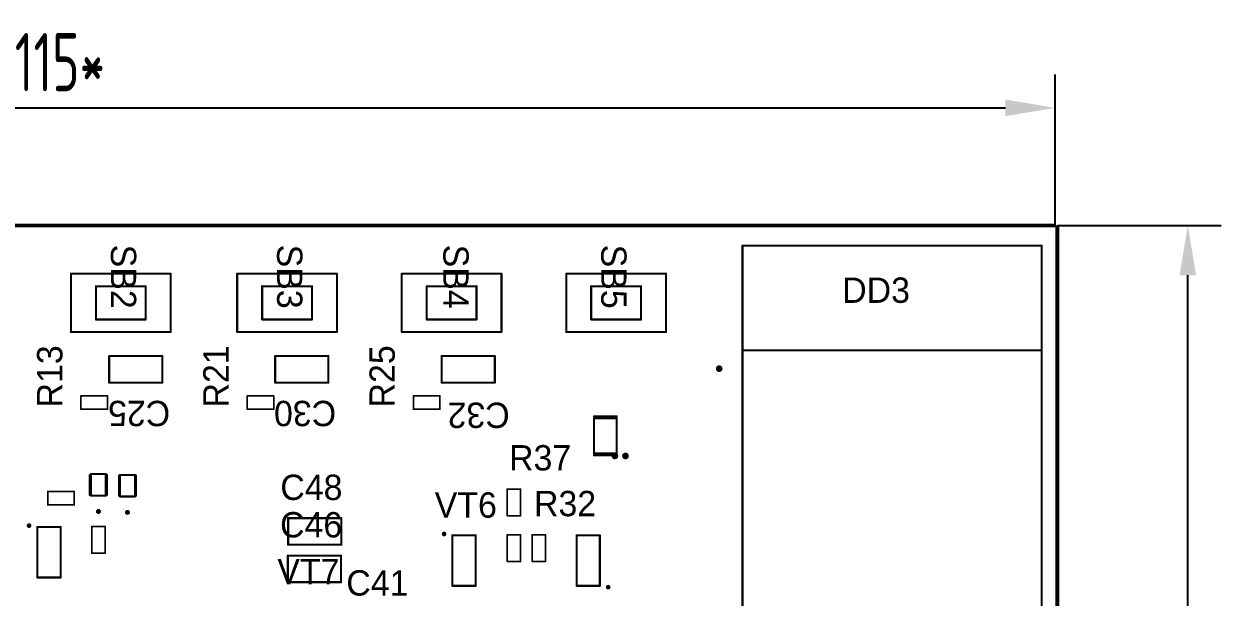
# Model space of a CAD drawing. Extents: x 3177 to 3597, y 105 to 402.
# Drawn here: x 3285 to 3357.1, y 323.9 to 358.3 of the extents above; entities that cross this region are included whole.
import ezdxf

# ---------------------------------------------------------------- set-up
doc = ezdxf.new("R2010")
doc.units = 0
doc.header["$MEASUREMENT"] = 0
doc.layers.get('0').update_dxf_attribs({"linetype": 'CONTINUOUS'})
for name, color, linetype in [('KeepOutLayer', 6, 'CONTINUOUS'), ('Mechanical13', 56, 'CONTINUOUS'), ('TopOverlay', 2, 'CONTINUOUS')]:
    doc.layers.add(name, color=color, linetype=linetype)
doc.layers.add('тонкая', color=7, linetype='CONTINUOUS', lineweight=20)
doc.styles.add('ЕСКД', font='eskd15.shx', dxfattribs={"width": 0.8})
doc.dimstyles.new('ЕСКД', dxfattribs={"dimtxt": 3.5, "dimasz": 3, "dimexe": 2, "dimexo": 0, "dimgap": 1, "dimtad": 1, "dimtoh": 1, "dimtxsty": 'ЕСКД', "dimcen": 0, "dimazin": 2, "dimtfac": 1, "dimtmove": 1, "dimatfit": 3, "dimfxl": 1, "dimarcsym": 0})

# ---------------------------------------------------------------- blocks, each defined once
blk = doc.blocks.new('CAP3216X125N_25')
at = {"layer": 'Mechanical13', "const_width": 0.127}
for points in [[(-1.6, 0.8), (-1.6, -0.8)], [(1.6, 0.8), (-1.6, 0.8)], [(1.6, 0.8), (1.6, -0.8)], [(1.6, -0.8), (-1.6, -0.8)]]:
    blk.add_lwpolyline(points, dxfattribs=at)
at = {"layer": 'Mechanical13', "const_width": 0.0635}
for points in [[(-1.632, 0.8, 1), (-1.568, 0.8, 1)], [(-1.632, 0.8, 1), (-1.568, 0.8, 1)], [(1.568, 0.8, 1), (1.632, 0.8, 1)], [(1.568, 0.8, 1), (1.632, 0.8, 1)], [(-1.632, -0.8, 1), (-1.568, -0.8, 1)], [(-1.632, -0.8, 1), (-1.568, -0.8, 1)], [(1.568, -0.8, 1), (1.632, -0.8, 1)], [(1.568, -0.8, 1), (1.632, -0.8, 1)]]:
    blk.add_lwpolyline(points, format="xyb", close=True, dxfattribs=at)
blk = doc.blocks.new('CAP3216X125N_30')
at = {"layer": 'Mechanical13', "const_width": 0.127}
for points in [[(-1.6, 0.8), (-1.6, -0.8)], [(1.6, 0.8), (-1.6, 0.8)], [(1.6, 0.8), (1.6, -0.8)], [(1.6, -0.8), (-1.6, -0.8)]]:
    blk.add_lwpolyline(points, dxfattribs=at)
at = {"layer": 'Mechanical13', "const_width": 0.0635}
for points in [[(-1.632, 0.8, 1), (-1.568, 0.8, 1)], [(-1.632, 0.8, 1), (-1.568, 0.8, 1)], [(1.568, 0.8, 1), (1.632, 0.8, 1)], [(1.568, 0.8, 1), (1.632, 0.8, 1)], [(-1.632, -0.8, 1), (-1.568, -0.8, 1)], [(-1.632, -0.8, 1), (-1.568, -0.8, 1)], [(1.568, -0.8, 1), (1.632, -0.8, 1)], [(1.568, -0.8, 1), (1.632, -0.8, 1)]]:
    blk.add_lwpolyline(points, format="xyb", close=True, dxfattribs=at)
blk = doc.blocks.new('CAP3216X125N_32')
at = {"layer": 'Mechanical13', "const_width": 0.127}
for points in [[(-1.6, 0.8), (-1.6, -0.8)], [(1.6, 0.8), (-1.6, 0.8)], [(1.6, 0.8), (1.6, -0.8)], [(1.6, -0.8), (-1.6, -0.8)]]:
    blk.add_lwpolyline(points, dxfattribs=at)
at = {"layer": 'Mechanical13', "const_width": 0.0635}
for points in [[(-1.632, 0.8, 1), (-1.568, 0.8, 1)], [(-1.632, 0.8, 1), (-1.568, 0.8, 1)], [(1.568, 0.8, 1), (1.632, 0.8, 1)], [(1.568, 0.8, 1), (1.632, 0.8, 1)], [(-1.632, -0.8, 1), (-1.568, -0.8, 1)], [(-1.632, -0.8, 1), (-1.568, -0.8, 1)], [(1.568, -0.8, 1), (1.632, -0.8, 1)], [(1.568, -0.8, 1), (1.632, -0.8, 1)]]:
    blk.add_lwpolyline(points, format="xyb", close=True, dxfattribs=at)
blk = doc.blocks.new('CAP3216X125N_46')
at = {"layer": 'Mechanical13', "const_width": 0.127}
for points in [[(-1.6, -0.8), (-1.6, 0.8)], [(-1.6, 0.8), (1.6, 0.8)], [(1.6, -0.8), (1.6, 0.8)], [(-1.6, -0.8), (1.6, -0.8)]]:
    blk.add_lwpolyline(points, dxfattribs=at)
at = {"layer": 'Mechanical13', "const_width": 0.0635}
for points in [[(-1.632, 0.8, 1), (-1.568, 0.8, 1)], [(-1.632, 0.8, 1), (-1.568, 0.8, 1)], [(1.568, 0.8, 1), (1.632, 0.8, 1)], [(1.568, 0.8, 1), (1.632, 0.8, 1)], [(-1.632, -0.8, 1), (-1.568, -0.8, 1)], [(-1.632, -0.8, 1), (-1.568, -0.8, 1)], [(1.568, -0.8, 1), (1.632, -0.8, 1)], [(1.568, -0.8, 1), (1.632, -0.8, 1)]]:
    blk.add_lwpolyline(points, format="xyb", close=True, dxfattribs=at)
blk = doc.blocks.new('CAP3216X125N_48')
at = {"layer": 'Mechanical13', "const_width": 0.127}
for points in [[(-1.6, -0.8), (-1.6, 0.8)], [(-1.6, 0.8), (1.6, 0.8)], [(1.6, -0.8), (1.6, 0.8)], [(-1.6, -0.8), (1.6, -0.8)]]:
    blk.add_lwpolyline(points, dxfattribs=at)
at = {"layer": 'Mechanical13', "const_width": 0.0635}
for points in [[(-1.632, 0.8, 1), (-1.568, 0.8, 1)], [(-1.632, 0.8, 1), (-1.568, 0.8, 1)], [(1.568, 0.8, 1), (1.632, 0.8, 1)], [(1.568, 0.8, 1), (1.632, 0.8, 1)], [(-1.632, -0.8, 1), (-1.568, -0.8, 1)], [(-1.632, -0.8, 1), (-1.568, -0.8, 1)], [(1.568, -0.8, 1), (1.632, -0.8, 1)], [(1.568, -0.8, 1), (1.632, -0.8, 1)]]:
    blk.add_lwpolyline(points, format="xyb", close=True, dxfattribs=at)
blk = doc.blocks.new('XCVR_ESP32_WROVER_53')
at = {"layer": 'Mechanical13', "const_width": 0.127}
for points in [[(-9, 9.4), (-9, 15.7)], [(-9, 15.7), (9, 15.7)], [(9, 9.4), (9, 15.7)], [(-9, -15.7), (-9, 9.4)], [(-9, 9.4), (9, 9.4)], [(9, -15.7), (9, 9.4)], [(-9, -15.7), (9, -15.7)]]:
    blk.add_lwpolyline(points, dxfattribs=at)
at = {"layer": 'Mechanical13'}
for points, const_width in [([(-9.032, 15.7, 1), (-8.968, 15.7, 1)], 0.0635), ([(-9.032, 15.7, 1), (-8.968, 15.7, 1)], 0.0635), ([(8.968, 15.7, 1), (9.032, 15.7, 1)], 0.0635), ([(8.968, 15.7, 1), (9.032, 15.7, 1)], 0.0635), ([(-9.032, 9.4, 1), (-8.968, 9.4, 1)], 0.0635), ([(-9.032, 9.4, 1), (-8.968, 9.4, 1)], 0.0635), ([(-9.032, 9.4, 1), (-8.968, 9.4, 1)], 0.0635), ([(8.968, 9.4, 1), (9.032, 9.4, 1)], 0.0635), ([(8.968, 9.4, 1), (9.032, 9.4, 1)], 0.0635), ([(8.968, 9.4, 1), (9.032, 9.4, 1)], 0.0635), ([(-10.3, 8.3, 1), (-10.5, 8.3, 1)], 0.2), ([(-10.55, 8.3, 1), (-10.45, 8.3, 1)], 0.1), ([(-10.35, 8.3, 1), (-10.25, 8.3, 1)], 0.1), ([(-9.032, -15.7, 1), (-8.968, -15.7, 1)], 0.0635), ([(-9.032, -15.7, 1), (-8.968, -15.7, 1)], 0.0635), ([(8.968, -15.7, 1), (9.032, -15.7, 1)], 0.0635), ([(8.968, -15.7, 1), (9.032, -15.7, 1)], 0.0635)]:
    blk.add_lwpolyline(points, format="xyb", close=True, dxfattribs=dict(at, const_width=const_width))
at = {"layer": 'TopOverlay', "const_width": 0.127}
for points in [[(-9, 9.13), (-9, 15.7)], [(-9, 15.7), (9, 15.7)], [(9, 9.13), (9, 15.7)], [(-9, -15.7), (-9, -15.5)], [(-9, -15.7), (9, -15.7)], [(9, -15.7), (9, -15.5)]]:
    blk.add_lwpolyline(points, dxfattribs=at)
at = {"layer": 'TopOverlay'}
for points, const_width in [([(-9.032, 15.7, 1), (-8.968, 15.7, 1)], 0.0635), ([(-9.032, 15.7, 1), (-8.968, 15.7, 1)], 0.0635), ([(8.968, 15.7, 1), (9.032, 15.7, 1)], 0.0635), ([(8.968, 15.7, 1), (9.032, 15.7, 1)], 0.0635), ([(-9.032, 9.13, 1), (-8.968, 9.13, 1)], 0.0635), ([(8.968, 9.13, 1), (9.032, 9.13, 1)], 0.0635), ([(-10.3, 8.3, 1), (-10.5, 8.3, 1)], 0.2), ([(-10.55, 8.3, 1), (-10.45, 8.3, 1)], 0.1), ([(-10.35, 8.3, 1), (-10.25, 8.3, 1)], 0.1), ([(-9.032, -15.5, 1), (-8.968, -15.5, 1)], 0.0635), ([(-9.032, -15.7, 1), (-8.968, -15.7, 1)], 0.0635), ([(-9.032, -15.7, 1), (-8.968, -15.7, 1)], 0.0635), ([(8.968, -15.5, 1), (9.032, -15.5, 1)], 0.0635), ([(8.968, -15.7, 1), (9.032, -15.7, 1)], 0.0635), ([(8.968, -15.7, 1), (9.032, -15.7, 1)], 0.0635)]:
    blk.add_lwpolyline(points, format="xyb", close=True, dxfattribs=dict(at, const_width=const_width))
blk = doc.blocks.new('SOP65P210X100_6N_60')
at = {"layer": 'Mechanical13'}
for points, const_width in [([(-1.111, 1.208, 1), (-1.311, 1.208, 1)], 0.2), ([(-1.361, 1.208, 1), (-1.261, 1.208, 1)], 0.1), ([(-1.161, 1.208, 1), (-1.061, 1.208, 1)], 0.1), ([(-0.712, 1.05, 1), (-0.648, 1.05, 1)], 0.0635), ([(-0.712, 1.05, 1), (-0.648, 1.05, 1)], 0.0635), ([(0.648, 1.05, 1), (0.712, 1.05, 1)], 0.0635), ([(0.648, 1.05, 1), (0.712, 1.05, 1)], 0.0635), ([(-0.712, -1.05, 1), (-0.648, -1.05, 1)], 0.0635), ([(-0.712, -1.05, 1), (-0.648, -1.05, 1)], 0.0635), ([(0.648, -1.05, 1), (0.712, -1.05, 1)], 0.0635), ([(0.648, -1.05, 1), (0.712, -1.05, 1)], 0.0635)]:
    blk.add_lwpolyline(points, format="xyb", close=True, dxfattribs=dict(at, const_width=const_width))
at = {"layer": 'Mechanical13', "const_width": 0.127}
for points in [[(0.68, 1.05), (-0.68, 1.05)], [(-0.68, 1.05), (-0.68, -1.05)], [(0.68, 1.05), (0.68, -1.05)], [(0.68, -1.05), (-0.68, -1.05)]]:
    blk.add_lwpolyline(points, dxfattribs=at)
at = {"layer": 'TopOverlay'}
for points, const_width in [([(-0.476, 1.208, 1), (-0.676, 1.208, 1)], 0.2), ([(-0.726, 1.208, 1), (-0.626, 1.208, 1)], 0.1), ([(-0.712, 1.17, 1), (-0.648, 1.17, 1)], 0.0635), ([(-0.526, 1.208, 1), (-0.426, 1.208, 1)], 0.1), ([(0.648, 1.17, 1), (0.712, 1.17, 1)], 0.0635), ([(-0.712, -1.17, 1), (-0.648, -1.17, 1)], 0.0635), ([(0.648, -1.17, 1), (0.712, -1.17, 1)], 0.0635)]:
    blk.add_lwpolyline(points, format="xyb", close=True, dxfattribs=dict(at, const_width=const_width))
at = {"layer": 'TopOverlay', "const_width": 0.127}
for points in [[(0.68, 1.17), (-0.68, 1.17)], [(0.68, -1.17), (-0.68, -1.17)]]:
    blk.add_lwpolyline(points, dxfattribs=at)
blk = doc.blocks.new('___0603_73')
at = {"layer": 'KeepOutLayer', "const_width": 0.1}
for points in [[(-0.8, 0.4), (-0.8, -0.4)], [(0.8, 0.4), (-0.8, 0.4)], [(0.8, 0.4), (0.8, -0.4)], [(0.8, -0.4), (-0.8, -0.4)]]:
    blk.add_lwpolyline(points, dxfattribs=at)
at = {"layer": 'KeepOutLayer', "const_width": 0.05}
for points in [[(-0.825, 0.4, 1), (-0.775, 0.4, 1)], [(-0.825, 0.4, 1), (-0.775, 0.4, 1)], [(0.775, 0.4, 1), (0.825, 0.4, 1)], [(0.775, 0.4, 1), (0.825, 0.4, 1)], [(-0.825, -0.4, 1), (-0.775, -0.4, 1)], [(-0.825, -0.4, 1), (-0.775, -0.4, 1)], [(0.775, -0.4, 1), (0.825, -0.4, 1)], [(0.775, -0.4, 1), (0.825, -0.4, 1)]]:
    blk.add_lwpolyline(points, format="xyb", close=True, dxfattribs=at)
at = {"layer": 'TopOverlay', "const_width": 0.1}
for points in [[(0.25, 0.4), (-0.25, 0.4)], [(0.25, -0.4), (-0.25, -0.4)]]:
    blk.add_lwpolyline(points, dxfattribs=at)
at = {"layer": 'TopOverlay', "const_width": 0.05}
for points in [[(-0.275, 0.4, 1), (-0.225, 0.4, 1)], [(0.225, 0.4, 1), (0.275, 0.4, 1)], [(-0.275, -0.4, 1), (-0.225, -0.4, 1)], [(0.225, -0.4, 1), (0.275, -0.4, 1)]]:
    blk.add_lwpolyline(points, format="xyb", close=True, dxfattribs=at)
blk = doc.blocks.new('___0603_81')
at = {"layer": 'KeepOutLayer', "const_width": 0.1}
for points in [[(-0.8, 0.4), (-0.8, -0.4)], [(0.8, 0.4), (-0.8, 0.4)], [(0.8, 0.4), (0.8, -0.4)], [(0.8, -0.4), (-0.8, -0.4)]]:
    blk.add_lwpolyline(points, dxfattribs=at)
at = {"layer": 'KeepOutLayer', "const_width": 0.05}
for points in [[(-0.825, 0.4, 1), (-0.775, 0.4, 1)], [(-0.825, 0.4, 1), (-0.775, 0.4, 1)], [(0.775, 0.4, 1), (0.825, 0.4, 1)], [(0.775, 0.4, 1), (0.825, 0.4, 1)], [(-0.825, -0.4, 1), (-0.775, -0.4, 1)], [(-0.825, -0.4, 1), (-0.775, -0.4, 1)], [(0.775, -0.4, 1), (0.825, -0.4, 1)], [(0.775, -0.4, 1), (0.825, -0.4, 1)]]:
    blk.add_lwpolyline(points, format="xyb", close=True, dxfattribs=at)
at = {"layer": 'TopOverlay', "const_width": 0.1}
for points in [[(0.25, 0.4), (-0.25, 0.4)], [(0.25, -0.4), (-0.25, -0.4)]]:
    blk.add_lwpolyline(points, dxfattribs=at)
at = {"layer": 'TopOverlay', "const_width": 0.05}
for points in [[(-0.275, 0.4, 1), (-0.225, 0.4, 1)], [(0.225, 0.4, 1), (0.275, 0.4, 1)], [(-0.275, -0.4, 1), (-0.225, -0.4, 1)], [(0.225, -0.4, 1), (0.275, -0.4, 1)]]:
    blk.add_lwpolyline(points, format="xyb", close=True, dxfattribs=at)
blk = doc.blocks.new('___0603_82')
at = {"layer": 'KeepOutLayer', "const_width": 0.1}
for points in [[(-0.8, 0.4), (-0.8, -0.4)], [(-0.8, 0.4), (0.8, 0.4)], [(0.8, 0.4), (0.8, -0.4)], [(-0.8, -0.4), (0.8, -0.4)]]:
    blk.add_lwpolyline(points, dxfattribs=at)
at = {"layer": 'KeepOutLayer', "const_width": 0.05}
for points in [[(-0.825, 0.4, 1), (-0.775, 0.4, 1)], [(-0.825, 0.4, 1), (-0.775, 0.4, 1)], [(0.775, 0.4, 1), (0.825, 0.4, 1)], [(0.775, 0.4, 1), (0.825, 0.4, 1)], [(-0.825, -0.4, 1), (-0.775, -0.4, 1)], [(-0.825, -0.4, 1), (-0.775, -0.4, 1)], [(0.775, -0.4, 1), (0.825, -0.4, 1)], [(0.775, -0.4, 1), (0.825, -0.4, 1)]]:
    blk.add_lwpolyline(points, format="xyb", close=True, dxfattribs=at)
at = {"layer": 'TopOverlay', "const_width": 0.1}
for points in [[(-0.25, 0.4), (0.25, 0.4)], [(-0.25, -0.4), (0.25, -0.4)]]:
    blk.add_lwpolyline(points, dxfattribs=at)
at = {"layer": 'TopOverlay', "const_width": 0.05}
for points in [[(-0.275, 0.4, 1), (-0.225, 0.4, 1)], [(0.225, 0.4, 1), (0.275, 0.4, 1)], [(-0.275, -0.4, 1), (-0.225, -0.4, 1)], [(0.225, -0.4, 1), (0.275, -0.4, 1)]]:
    blk.add_lwpolyline(points, format="xyb", close=True, dxfattribs=at)
blk = doc.blocks.new('___0603_84')
at = {"layer": 'KeepOutLayer', "const_width": 0.1}
for points in [[(-0.8, -0.4), (-0.8, 0.4)], [(-0.8, 0.4), (0.8, 0.4)], [(0.8, -0.4), (0.8, 0.4)], [(-0.8, -0.4), (0.8, -0.4)]]:
    blk.add_lwpolyline(points, dxfattribs=at)
at = {"layer": 'KeepOutLayer', "const_width": 0.05}
for points in [[(-0.825, 0.4, 1), (-0.775, 0.4, 1)], [(-0.825, 0.4, 1), (-0.775, 0.4, 1)], [(0.775, 0.4, 1), (0.825, 0.4, 1)], [(0.775, 0.4, 1), (0.825, 0.4, 1)], [(-0.825, -0.4, 1), (-0.775, -0.4, 1)], [(-0.825, -0.4, 1), (-0.775, -0.4, 1)], [(0.775, -0.4, 1), (0.825, -0.4, 1)], [(0.775, -0.4, 1), (0.825, -0.4, 1)]]:
    blk.add_lwpolyline(points, format="xyb", close=True, dxfattribs=at)
at = {"layer": 'TopOverlay', "const_width": 0.1}
for points in [[(-0.25, 0.4), (0.25, 0.4)], [(-0.25, -0.4), (0.25, -0.4)]]:
    blk.add_lwpolyline(points, dxfattribs=at)
at = {"layer": 'TopOverlay', "const_width": 0.05}
for points in [[(-0.275, 0.4, 1), (-0.225, 0.4, 1)], [(0.225, 0.4, 1), (0.275, 0.4, 1)], [(-0.275, -0.4, 1), (-0.225, -0.4, 1)], [(0.225, -0.4, 1), (0.275, -0.4, 1)]]:
    blk.add_lwpolyline(points, format="xyb", close=True, dxfattribs=at)
blk = doc.blocks.new('___0603_85')
at = {"layer": 'KeepOutLayer', "const_width": 0.1}
for points in [[(-0.8, 0.4), (-0.8, -0.4)], [(0.8, 0.4), (-0.8, 0.4)], [(0.8, 0.4), (0.8, -0.4)], [(0.8, -0.4), (-0.8, -0.4)]]:
    blk.add_lwpolyline(points, dxfattribs=at)
at = {"layer": 'KeepOutLayer', "const_width": 0.05}
for points in [[(-0.825, 0.4, 1), (-0.775, 0.4, 1)], [(-0.825, 0.4, 1), (-0.775, 0.4, 1)], [(0.775, 0.4, 1), (0.825, 0.4, 1)], [(0.775, 0.4, 1), (0.825, 0.4, 1)], [(-0.825, -0.4, 1), (-0.775, -0.4, 1)], [(-0.825, -0.4, 1), (-0.775, -0.4, 1)], [(0.775, -0.4, 1), (0.825, -0.4, 1)], [(0.775, -0.4, 1), (0.825, -0.4, 1)]]:
    blk.add_lwpolyline(points, format="xyb", close=True, dxfattribs=at)
at = {"layer": 'TopOverlay', "const_width": 0.1}
for points in [[(0.25, 0.4), (-0.25, 0.4)], [(0.25, -0.4), (-0.25, -0.4)]]:
    blk.add_lwpolyline(points, dxfattribs=at)
at = {"layer": 'TopOverlay', "const_width": 0.05}
for points in [[(-0.275, 0.4, 1), (-0.225, 0.4, 1)], [(0.225, 0.4, 1), (0.275, 0.4, 1)], [(-0.275, -0.4, 1), (-0.225, -0.4, 1)], [(0.225, -0.4, 1), (0.275, -0.4, 1)]]:
    blk.add_lwpolyline(points, format="xyb", close=True, dxfattribs=at)
blk = doc.blocks.new('___0603_92')
at = {"layer": 'KeepOutLayer', "const_width": 0.1}
for points in [[(-0.8, 0.4), (-0.8, -0.4)], [(-0.8, 0.4), (0.8, 0.4)], [(0.8, 0.4), (0.8, -0.4)], [(-0.8, -0.4), (0.8, -0.4)]]:
    blk.add_lwpolyline(points, dxfattribs=at)
at = {"layer": 'KeepOutLayer', "const_width": 0.05}
for points in [[(-0.825, 0.4, 1), (-0.775, 0.4, 1)], [(-0.825, 0.4, 1), (-0.775, 0.4, 1)], [(0.775, 0.4, 1), (0.825, 0.4, 1)], [(0.775, 0.4, 1), (0.825, 0.4, 1)], [(-0.825, -0.4, 1), (-0.775, -0.4, 1)], [(-0.825, -0.4, 1), (-0.775, -0.4, 1)], [(0.775, -0.4, 1), (0.825, -0.4, 1)], [(0.775, -0.4, 1), (0.825, -0.4, 1)]]:
    blk.add_lwpolyline(points, format="xyb", close=True, dxfattribs=at)
at = {"layer": 'TopOverlay', "const_width": 0.1}
for points in [[(-0.25, 0.4), (0.25, 0.4)], [(-0.25, -0.4), (0.25, -0.4)]]:
    blk.add_lwpolyline(points, dxfattribs=at)
at = {"layer": 'TopOverlay', "const_width": 0.05}
for points in [[(-0.275, 0.4, 1), (-0.225, 0.4, 1)], [(0.225, 0.4, 1), (0.275, 0.4, 1)], [(-0.275, -0.4, 1), (-0.225, -0.4, 1)], [(0.225, -0.4, 1), (0.275, -0.4, 1)]]:
    blk.add_lwpolyline(points, format="xyb", close=True, dxfattribs=at)
blk = doc.blocks.new('___0603_93')
at = {"layer": 'KeepOutLayer', "const_width": 0.1}
for points in [[(-0.8, 0.4), (-0.8, -0.4)], [(-0.8, 0.4), (0.8, 0.4)], [(0.8, 0.4), (0.8, -0.4)], [(-0.8, -0.4), (0.8, -0.4)]]:
    blk.add_lwpolyline(points, dxfattribs=at)
at = {"layer": 'KeepOutLayer', "const_width": 0.05}
for points in [[(-0.825, 0.4, 1), (-0.775, 0.4, 1)], [(-0.825, 0.4, 1), (-0.775, 0.4, 1)], [(0.775, 0.4, 1), (0.825, 0.4, 1)], [(0.775, 0.4, 1), (0.825, 0.4, 1)], [(-0.825, -0.4, 1), (-0.775, -0.4, 1)], [(-0.825, -0.4, 1), (-0.775, -0.4, 1)], [(0.775, -0.4, 1), (0.825, -0.4, 1)], [(0.775, -0.4, 1), (0.825, -0.4, 1)]]:
    blk.add_lwpolyline(points, format="xyb", close=True, dxfattribs=at)
at = {"layer": 'TopOverlay', "const_width": 0.1}
for points in [[(-0.25, 0.4), (0.25, 0.4)], [(-0.25, -0.4), (0.25, -0.4)]]:
    blk.add_lwpolyline(points, dxfattribs=at)
at = {"layer": 'TopOverlay', "const_width": 0.05}
for points in [[(-0.275, 0.4, 1), (-0.225, 0.4, 1)], [(0.225, 0.4, 1), (0.275, 0.4, 1)], [(-0.275, -0.4, 1), (-0.225, -0.4, 1)], [(0.225, -0.4, 1), (0.275, -0.4, 1)]]:
    blk.add_lwpolyline(points, format="xyb", close=True, dxfattribs=at)
blk = doc.blocks.new('___0603_97')
at = {"layer": 'KeepOutLayer', "const_width": 0.1}
for points in [[(-0.8, 0.4), (-0.8, -0.4)], [(-0.8, 0.4), (0.8, 0.4)], [(0.8, 0.4), (0.8, -0.4)], [(-0.8, -0.4), (0.8, -0.4)]]:
    blk.add_lwpolyline(points, dxfattribs=at)
at = {"layer": 'KeepOutLayer', "const_width": 0.05}
for points in [[(-0.825, 0.4, 1), (-0.775, 0.4, 1)], [(-0.825, 0.4, 1), (-0.775, 0.4, 1)], [(0.775, 0.4, 1), (0.825, 0.4, 1)], [(0.775, 0.4, 1), (0.825, 0.4, 1)], [(-0.825, -0.4, 1), (-0.775, -0.4, 1)], [(-0.825, -0.4, 1), (-0.775, -0.4, 1)], [(0.775, -0.4, 1), (0.825, -0.4, 1)], [(0.775, -0.4, 1), (0.825, -0.4, 1)]]:
    blk.add_lwpolyline(points, format="xyb", close=True, dxfattribs=at)
at = {"layer": 'TopOverlay', "const_width": 0.1}
for points in [[(-0.25, 0.4), (0.25, 0.4)], [(-0.25, -0.4), (0.25, -0.4)]]:
    blk.add_lwpolyline(points, dxfattribs=at)
at = {"layer": 'TopOverlay', "const_width": 0.05}
for points in [[(-0.275, 0.4, 1), (-0.225, 0.4, 1)], [(0.225, 0.4, 1), (0.275, 0.4, 1)], [(-0.275, -0.4, 1), (-0.225, -0.4, 1)], [(0.225, -0.4, 1), (0.275, -0.4, 1)]]:
    blk.add_lwpolyline(points, format="xyb", close=True, dxfattribs=at)
blk = doc.blocks.new('SW_147873_1_104')
at = {"layer": 'Mechanical13', "const_width": 0.127}
for points in [[(-3, 1.75), (3, 1.75)], [(-3, -1.75), (-3, 1.75)], [(3, -1.75), (3, 1.75)], [(-1.5, 1), (1.5, 1)], [(-1.5, -1), (-1.5, 1)], [(1.5, -1), (1.5, 1)], [(-1.5, -1), (1.5, -1)], [(-3, -1.75), (3, -1.75)]]:
    blk.add_lwpolyline(points, dxfattribs=at)
at = {"layer": 'Mechanical13', "const_width": 0.0635}
for points in [[(-3.032, 1.75, 1), (-2.968, 1.75, 1)], [(-3.032, 1.75, 1), (-2.968, 1.75, 1)], [(2.968, 1.75, 1), (3.032, 1.75, 1)], [(2.968, 1.75, 1), (3.032, 1.75, 1)], [(-1.532, 1, 1), (-1.468, 1, 1)], [(-1.532, 1, 1), (-1.468, 1, 1)], [(1.468, 1, 1), (1.532, 1, 1)], [(1.468, 1, 1), (1.532, 1, 1)], [(-1.532, -1, 1), (-1.468, -1, 1)], [(-1.532, -1, 1), (-1.468, -1, 1)], [(1.468, -1, 1), (1.532, -1, 1)], [(1.468, -1, 1), (1.532, -1, 1)], [(-3.032, -1.75, 1), (-2.968, -1.75, 1)], [(-3.032, -1.75, 1), (-2.968, -1.75, 1)], [(2.968, -1.75, 1), (3.032, -1.75, 1)], [(2.968, -1.75, 1), (3.032, -1.75, 1)]]:
    blk.add_lwpolyline(points, format="xyb", close=True, dxfattribs=at)
at = {"layer": 'TopOverlay', "const_width": 0.127}
for points in [[(-3, 1.75), (3, 1.75)], [(-3, -1.75), (3, -1.75)]]:
    blk.add_lwpolyline(points, dxfattribs=at)
at = {"layer": 'TopOverlay', "const_width": 0.0635}
for points in [[(-3.032, 1.75, 1), (-2.968, 1.75, 1)], [(2.968, 1.75, 1), (3.032, 1.75, 1)], [(-3.032, -1.75, 1), (-2.968, -1.75, 1)], [(2.968, -1.75, 1), (3.032, -1.75, 1)]]:
    blk.add_lwpolyline(points, format="xyb", close=True, dxfattribs=at)
blk = doc.blocks.new('SW_147873_1_105')
at = {"layer": 'Mechanical13', "const_width": 0.127}
for points in [[(-3, 1.75), (3, 1.75)], [(-3, -1.75), (-3, 1.75)], [(3, -1.75), (3, 1.75)], [(-1.5, 1), (1.5, 1)], [(-1.5, -1), (-1.5, 1)], [(1.5, -1), (1.5, 1)], [(-1.5, -1), (1.5, -1)], [(-3, -1.75), (3, -1.75)]]:
    blk.add_lwpolyline(points, dxfattribs=at)
at = {"layer": 'Mechanical13', "const_width": 0.0635}
for points in [[(-3.032, 1.75, 1), (-2.968, 1.75, 1)], [(-3.032, 1.75, 1), (-2.968, 1.75, 1)], [(2.968, 1.75, 1), (3.032, 1.75, 1)], [(2.968, 1.75, 1), (3.032, 1.75, 1)], [(-1.532, 1, 1), (-1.468, 1, 1)], [(-1.532, 1, 1), (-1.468, 1, 1)], [(1.468, 1, 1), (1.532, 1, 1)], [(1.468, 1, 1), (1.532, 1, 1)], [(-1.532, -1, 1), (-1.468, -1, 1)], [(-1.532, -1, 1), (-1.468, -1, 1)], [(1.468, -1, 1), (1.532, -1, 1)], [(1.468, -1, 1), (1.532, -1, 1)], [(-3.032, -1.75, 1), (-2.968, -1.75, 1)], [(-3.032, -1.75, 1), (-2.968, -1.75, 1)], [(2.968, -1.75, 1), (3.032, -1.75, 1)], [(2.968, -1.75, 1), (3.032, -1.75, 1)]]:
    blk.add_lwpolyline(points, format="xyb", close=True, dxfattribs=at)
at = {"layer": 'TopOverlay', "const_width": 0.127}
for points in [[(-3, 1.75), (3, 1.75)], [(-3, -1.75), (3, -1.75)]]:
    blk.add_lwpolyline(points, dxfattribs=at)
at = {"layer": 'TopOverlay', "const_width": 0.0635}
for points in [[(-3.032, 1.75, 1), (-2.968, 1.75, 1)], [(2.968, 1.75, 1), (3.032, 1.75, 1)], [(-3.032, -1.75, 1), (-2.968, -1.75, 1)], [(2.968, -1.75, 1), (3.032, -1.75, 1)]]:
    blk.add_lwpolyline(points, format="xyb", close=True, dxfattribs=at)
blk = doc.blocks.new('SW_147873_1_106')
at = {"layer": 'Mechanical13', "const_width": 0.127}
for points in [[(-3, 1.75), (3, 1.75)], [(-3, -1.75), (-3, 1.75)], [(3, -1.75), (3, 1.75)], [(-1.5, 1), (1.5, 1)], [(-1.5, -1), (-1.5, 1)], [(1.5, -1), (1.5, 1)], [(-1.5, -1), (1.5, -1)], [(-3, -1.75), (3, -1.75)]]:
    blk.add_lwpolyline(points, dxfattribs=at)
at = {"layer": 'Mechanical13', "const_width": 0.0635}
for points in [[(-3.032, 1.75, 1), (-2.968, 1.75, 1)], [(-3.032, 1.75, 1), (-2.968, 1.75, 1)], [(2.968, 1.75, 1), (3.032, 1.75, 1)], [(2.968, 1.75, 1), (3.032, 1.75, 1)], [(-1.532, 1, 1), (-1.468, 1, 1)], [(-1.532, 1, 1), (-1.468, 1, 1)], [(1.468, 1, 1), (1.532, 1, 1)], [(1.468, 1, 1), (1.532, 1, 1)], [(-1.532, -1, 1), (-1.468, -1, 1)], [(-1.532, -1, 1), (-1.468, -1, 1)], [(1.468, -1, 1), (1.532, -1, 1)], [(1.468, -1, 1), (1.532, -1, 1)], [(-3.032, -1.75, 1), (-2.968, -1.75, 1)], [(-3.032, -1.75, 1), (-2.968, -1.75, 1)], [(2.968, -1.75, 1), (3.032, -1.75, 1)], [(2.968, -1.75, 1), (3.032, -1.75, 1)]]:
    blk.add_lwpolyline(points, format="xyb", close=True, dxfattribs=at)
at = {"layer": 'TopOverlay', "const_width": 0.127}
for points in [[(-3, 1.75), (3, 1.75)], [(-3, -1.75), (3, -1.75)]]:
    blk.add_lwpolyline(points, dxfattribs=at)
at = {"layer": 'TopOverlay', "const_width": 0.0635}
for points in [[(-3.032, 1.75, 1), (-2.968, 1.75, 1)], [(2.968, 1.75, 1), (3.032, 1.75, 1)], [(-3.032, -1.75, 1), (-2.968, -1.75, 1)], [(2.968, -1.75, 1), (3.032, -1.75, 1)]]:
    blk.add_lwpolyline(points, format="xyb", close=True, dxfattribs=at)
blk = doc.blocks.new('SW_147873_1_107')
at = {"layer": 'Mechanical13', "const_width": 0.127}
for points in [[(-3, 1.75), (3, 1.75)], [(-3, -1.75), (-3, 1.75)], [(3, -1.75), (3, 1.75)], [(-1.5, 1), (1.5, 1)], [(-1.5, -1), (-1.5, 1)], [(1.5, -1), (1.5, 1)], [(-1.5, -1), (1.5, -1)], [(-3, -1.75), (3, -1.75)]]:
    blk.add_lwpolyline(points, dxfattribs=at)
at = {"layer": 'Mechanical13', "const_width": 0.0635}
for points in [[(-3.032, 1.75, 1), (-2.968, 1.75, 1)], [(-3.032, 1.75, 1), (-2.968, 1.75, 1)], [(2.968, 1.75, 1), (3.032, 1.75, 1)], [(2.968, 1.75, 1), (3.032, 1.75, 1)], [(-1.532, 1, 1), (-1.468, 1, 1)], [(-1.532, 1, 1), (-1.468, 1, 1)], [(1.468, 1, 1), (1.532, 1, 1)], [(1.468, 1, 1), (1.532, 1, 1)], [(-1.532, -1, 1), (-1.468, -1, 1)], [(-1.532, -1, 1), (-1.468, -1, 1)], [(1.468, -1, 1), (1.532, -1, 1)], [(1.468, -1, 1), (1.532, -1, 1)], [(-3.032, -1.75, 1), (-2.968, -1.75, 1)], [(-3.032, -1.75, 1), (-2.968, -1.75, 1)], [(2.968, -1.75, 1), (3.032, -1.75, 1)], [(2.968, -1.75, 1), (3.032, -1.75, 1)]]:
    blk.add_lwpolyline(points, format="xyb", close=True, dxfattribs=at)
at = {"layer": 'TopOverlay', "const_width": 0.127}
for points in [[(-3, 1.75), (3, 1.75)], [(-3, -1.75), (3, -1.75)]]:
    blk.add_lwpolyline(points, dxfattribs=at)
at = {"layer": 'TopOverlay', "const_width": 0.0635}
for points in [[(-3.032, 1.75, 1), (-2.968, 1.75, 1)], [(2.968, 1.75, 1), (3.032, 1.75, 1)], [(-3.032, -1.75, 1), (-2.968, -1.75, 1)], [(2.968, -1.75, 1), (3.032, -1.75, 1)]]:
    blk.add_lwpolyline(points, format="xyb", close=True, dxfattribs=at)
blk = doc.blocks.new('SODFL1608X70N_113')
at = {"layer": 'Mechanical13'}
for points, const_width in [([(-1.55, 0, 1), (-1.65, 0, 1)], 0.2), ([(-1.7, 0, 1), (-1.6, 0, 1)], 0.1), ([(-1.6, 0, 1), (-1.5, 0, 1)], 0.1), ([(-0.682, 0.45, 1), (-0.618, 0.45, 1)], 0.0635), ([(-0.682, 0.45, 1), (-0.618, 0.45, 1)], 0.0635), ([(0.618, 0.45, 1), (0.682, 0.45, 1)], 0.0635), ([(0.618, 0.45, 1), (0.682, 0.45, 1)], 0.0635), ([(-0.682, -0.45, 1), (-0.618, -0.45, 1)], 0.0635), ([(-0.682, -0.45, 1), (-0.618, -0.45, 1)], 0.0635), ([(0.618, -0.45, 1), (0.682, -0.45, 1)], 0.0635), ([(0.618, -0.45, 1), (0.682, -0.45, 1)], 0.0635)]:
    blk.add_lwpolyline(points, format="xyb", close=True, dxfattribs=dict(at, const_width=const_width))
at = {"layer": 'Mechanical13', "const_width": 0.127}
for points in [[(-0.65, 0.45), (0.65, 0.45)], [(-0.65, 0.45), (-0.65, -0.45)], [(0.65, 0.45), (0.65, -0.45)], [(-0.65, -0.45), (0.65, -0.45)]]:
    blk.add_lwpolyline(points, dxfattribs=at)
at = {"layer": 'TopOverlay'}
for points, const_width in [([(-1.55, 0, 1), (-1.65, 0, 1)], 0.2), ([(-1.7, 0, 1), (-1.6, 0, 1)], 0.1), ([(-1.6, 0, 1), (-1.5, 0, 1)], 0.1), ([(-0.632, 0.515, 1), (-0.568, 0.515, 1)], 0.0635), ([(0.568, 0.515, 1), (0.632, 0.515, 1)], 0.0635), ([(-0.632, -0.515, 1), (-0.568, -0.515, 1)], 0.0635), ([(0.568, -0.515, 1), (0.632, -0.515, 1)], 0.0635)]:
    blk.add_lwpolyline(points, format="xyb", close=True, dxfattribs=dict(at, const_width=const_width))
at = {"layer": 'TopOverlay', "const_width": 0.127}
for points in [[(-0.6, 0.515), (0.6, 0.515)], [(-0.6, -0.515), (0.6, -0.515)]]:
    blk.add_lwpolyline(points, dxfattribs=at)
blk = doc.blocks.new('SODFL1608X70N_114')
at = {"layer": 'Mechanical13'}
for points, const_width in [([(-1.55, 0, 1), (-1.65, 0, 1)], 0.2), ([(-1.7, 0, 1), (-1.6, 0, 1)], 0.1), ([(-1.6, 0, 1), (-1.5, 0, 1)], 0.1), ([(-0.682, 0.45, 1), (-0.618, 0.45, 1)], 0.0635), ([(-0.682, 0.45, 1), (-0.618, 0.45, 1)], 0.0635), ([(0.618, 0.45, 1), (0.682, 0.45, 1)], 0.0635), ([(0.618, 0.45, 1), (0.682, 0.45, 1)], 0.0635), ([(-0.682, -0.45, 1), (-0.618, -0.45, 1)], 0.0635), ([(-0.682, -0.45, 1), (-0.618, -0.45, 1)], 0.0635), ([(0.618, -0.45, 1), (0.682, -0.45, 1)], 0.0635), ([(0.618, -0.45, 1), (0.682, -0.45, 1)], 0.0635)]:
    blk.add_lwpolyline(points, format="xyb", close=True, dxfattribs=dict(at, const_width=const_width))
at = {"layer": 'Mechanical13', "const_width": 0.127}
for points in [[(-0.65, 0.45), (-0.65, -0.45)], [(-0.65, 0.45), (0.65, 0.45)], [(0.65, 0.45), (0.65, -0.45)], [(-0.65, -0.45), (0.65, -0.45)]]:
    blk.add_lwpolyline(points, dxfattribs=at)
at = {"layer": 'TopOverlay'}
for points, const_width in [([(-1.55, 0, 1), (-1.65, 0, 1)], 0.2), ([(-1.7, 0, 1), (-1.6, 0, 1)], 0.1), ([(-1.6, 0, 1), (-1.5, 0, 1)], 0.1), ([(-0.632, 0.515, 1), (-0.568, 0.515, 1)], 0.0635), ([(0.568, 0.515, 1), (0.632, 0.515, 1)], 0.0635), ([(-0.632, -0.515, 1), (-0.568, -0.515, 1)], 0.0635), ([(0.568, -0.515, 1), (0.632, -0.515, 1)], 0.0635)]:
    blk.add_lwpolyline(points, format="xyb", close=True, dxfattribs=dict(at, const_width=const_width))
at = {"layer": 'TopOverlay', "const_width": 0.127}
for points in [[(-0.6, 0.515), (0.6, 0.515)], [(-0.6, -0.515), (0.6, -0.515)]]:
    blk.add_lwpolyline(points, dxfattribs=at)
blk = doc.blocks.new('SOT23_3P96_237X112L42X44_124')
at = {"layer": 'Mechanical13', "const_width": 0.127}
for points in [[(-0.7, -1.52), (-0.7, 1.52)], [(-0.7, 1.52), (0.7, 1.52)], [(0.7, -1.52), (0.7, 1.52)], [(-0.7, -1.52), (0.7, -1.52)]]:
    blk.add_lwpolyline(points, dxfattribs=at)
at = {"layer": 'Mechanical13', "const_width": 0.0635}
for points in [[(-0.732, 1.52, 1), (-0.668, 1.52, 1)], [(-0.732, 1.52, 1), (-0.668, 1.52, 1)], [(0.668, 1.52, 1), (0.732, 1.52, 1)], [(0.668, 1.52, 1), (0.732, 1.52, 1)], [(-0.732, -1.52, 1), (-0.668, -1.52, 1)], [(-0.732, -1.52, 1), (-0.668, -1.52, 1)], [(0.668, -1.52, 1), (0.732, -1.52, 1)], [(0.668, -1.52, 1), (0.732, -1.52, 1)]]:
    blk.add_lwpolyline(points, format="xyb", close=True, dxfattribs=at)
at = {"layer": 'TopOverlay'}
for points, const_width in [([(-1.13, 1.6, 1), (-1.27, 1.6, 1)], 0.14), ([(-1.305, 1.6, 1), (-1.235, 1.6, 1)], 0.07), ([(-1.165, 1.6, 1), (-1.095, 1.6, 1)], 0.07), ([(-0.732, 1.52, 1), (-0.668, 1.52, 1)], 0.0635), ([(0.668, 1.52, 1), (0.732, 1.52, 1)], 0.0635), ([(0.668, 1.52, 1), (0.732, 1.52, 1)], 0.0635), ([(0.668, 0.58, 1), (0.732, 0.58, 1)], 0.0635), ([(0.668, -0.58, 1), (0.732, -0.58, 1)], 0.0635), ([(-0.732, -1.52, 1), (-0.668, -1.52, 1)], 0.0635), ([(0.668, -1.52, 1), (0.732, -1.52, 1)], 0.0635), ([(0.668, -1.52, 1), (0.732, -1.52, 1)], 0.0635)]:
    blk.add_lwpolyline(points, format="xyb", close=True, dxfattribs=dict(at, const_width=const_width))
at = {"layer": 'TopOverlay', "const_width": 0.127}
for points in [[(-0.7, 1.52), (0.7, 1.52)], [(0.7, 0.58), (0.7, 1.52)], [(0.7, -1.52), (0.7, -0.58)], [(-0.7, -1.52), (0.7, -1.52)]]:
    blk.add_lwpolyline(points, dxfattribs=at)
blk = doc.blocks.new('SOT23_3P96_237X112L42X44_125')
at = {"layer": 'Mechanical13', "const_width": 0.127}
for points in [[(-0.7, 1.52), (-0.7, -1.52)], [(0.7, 1.52), (-0.7, 1.52)], [(0.7, 1.52), (0.7, -1.52)], [(0.7, -1.52), (-0.7, -1.52)]]:
    blk.add_lwpolyline(points, dxfattribs=at)
at = {"layer": 'Mechanical13', "const_width": 0.0635}
for points in [[(-0.732, 1.52, 1), (-0.668, 1.52, 1)], [(-0.732, 1.52, 1), (-0.668, 1.52, 1)], [(0.668, 1.52, 1), (0.732, 1.52, 1)], [(0.668, 1.52, 1), (0.732, 1.52, 1)], [(-0.732, -1.52, 1), (-0.668, -1.52, 1)], [(-0.732, -1.52, 1), (-0.668, -1.52, 1)], [(0.668, -1.52, 1), (0.732, -1.52, 1)], [(0.668, -1.52, 1), (0.732, -1.52, 1)]]:
    blk.add_lwpolyline(points, format="xyb", close=True, dxfattribs=at)
at = {"layer": 'TopOverlay'}
for points, const_width in [([(-1.13, 1.6, 1), (-1.27, 1.6, 1)], 0.14), ([(-1.305, 1.6, 1), (-1.235, 1.6, 1)], 0.07), ([(-1.165, 1.6, 1), (-1.095, 1.6, 1)], 0.07), ([(-0.732, 1.52, 1), (-0.668, 1.52, 1)], 0.0635), ([(0.668, 1.52, 1), (0.732, 1.52, 1)], 0.0635), ([(0.668, 1.52, 1), (0.732, 1.52, 1)], 0.0635), ([(0.668, 0.58, 1), (0.732, 0.58, 1)], 0.0635), ([(0.668, -0.58, 1), (0.732, -0.58, 1)], 0.0635), ([(-0.732, -1.52, 1), (-0.668, -1.52, 1)], 0.0635), ([(0.668, -1.52, 1), (0.732, -1.52, 1)], 0.0635), ([(0.668, -1.52, 1), (0.732, -1.52, 1)], 0.0635)]:
    blk.add_lwpolyline(points, format="xyb", close=True, dxfattribs=dict(at, const_width=const_width))
at = {"layer": 'TopOverlay', "const_width": 0.127}
for points in [[(0.7, 1.52), (-0.7, 1.52)], [(0.7, 1.52), (0.7, 0.58)], [(0.7, -0.58), (0.7, -1.52)], [(0.7, -1.52), (-0.7, -1.52)]]:
    blk.add_lwpolyline(points, dxfattribs=at)
blk = doc.blocks.new('SOT23_3P96_237X112L42X44_126')
at = {"layer": 'Mechanical13', "const_width": 0.127}
for points in [[(-0.7, -1.52), (-0.7, 1.52)], [(-0.7, 1.52), (0.7, 1.52)], [(0.7, -1.52), (0.7, 1.52)], [(-0.7, -1.52), (0.7, -1.52)]]:
    blk.add_lwpolyline(points, dxfattribs=at)
at = {"layer": 'Mechanical13', "const_width": 0.0635}
for points in [[(-0.732, 1.52, 1), (-0.668, 1.52, 1)], [(-0.732, 1.52, 1), (-0.668, 1.52, 1)], [(0.668, 1.52, 1), (0.732, 1.52, 1)], [(0.668, 1.52, 1), (0.732, 1.52, 1)], [(-0.732, -1.52, 1), (-0.668, -1.52, 1)], [(-0.732, -1.52, 1), (-0.668, -1.52, 1)], [(0.668, -1.52, 1), (0.732, -1.52, 1)], [(0.668, -1.52, 1), (0.732, -1.52, 1)]]:
    blk.add_lwpolyline(points, format="xyb", close=True, dxfattribs=at)
at = {"layer": 'TopOverlay'}
for points, const_width in [([(-1.13, 1.6, 1), (-1.27, 1.6, 1)], 0.14), ([(-1.305, 1.6, 1), (-1.235, 1.6, 1)], 0.07), ([(-1.165, 1.6, 1), (-1.095, 1.6, 1)], 0.07), ([(-0.732, 1.52, 1), (-0.668, 1.52, 1)], 0.0635), ([(0.668, 1.52, 1), (0.732, 1.52, 1)], 0.0635), ([(0.668, 1.52, 1), (0.732, 1.52, 1)], 0.0635), ([(0.668, 0.58, 1), (0.732, 0.58, 1)], 0.0635), ([(0.668, -0.58, 1), (0.732, -0.58, 1)], 0.0635), ([(-0.732, -1.52, 1), (-0.668, -1.52, 1)], 0.0635), ([(0.668, -1.52, 1), (0.732, -1.52, 1)], 0.0635), ([(0.668, -1.52, 1), (0.732, -1.52, 1)], 0.0635)]:
    blk.add_lwpolyline(points, format="xyb", close=True, dxfattribs=dict(at, const_width=const_width))
at = {"layer": 'TopOverlay', "const_width": 0.127}
for points in [[(-0.7, 1.52), (0.7, 1.52)], [(0.7, 0.58), (0.7, 1.52)], [(0.7, -1.52), (0.7, -0.58)], [(-0.7, -1.52), (0.7, -1.52)]]:
    blk.add_lwpolyline(points, dxfattribs=at)
blk = doc.blocks.new('*D468')
at = {"layer": 'тонкая', "color": 0, "lineweight": -2, "transparency": 16777216}
for p, q in [((3232.076, 346.225), (3232.076, 355.292)), ((3347.076, 346.225), (3347.076, 355.292)), ((3235.076, 353.292), (3344.076, 353.292))]:
    blk.add_line(p, q, dxfattribs=at)
at = {"layer": 'тонкая', "color": 0, "lineweight": 9, "transparency": 16777216}
for points in [[(3235.076, 353.792), (3235.076, 352.792), (3232.076, 353.292)], [(3344.076, 353.792), (3344.076, 352.792), (3347.076, 353.292)]]:
    blk.add_solid(points, dxfattribs=at)
at = {"layer": 'тонкая', "color": 0, "lineweight": 9, "transparency": 16777216, "insert": (3287.192, 356.042), "char_height": 3.5, "width": 6.13333, "attachment_point": 5, "style": 'ЕСКД'}
blk.add_mtext('115*', dxfattribs=at)
blk = doc.blocks.new('*D469')
at = {"layer": 'тонкая', "color": 0, "lineweight": -2, "transparency": 16777216}
for p, q in [((3347.203, 346.225), (3357.051, 346.225)), ((3355.051, 285.225), (3355.051, 343.225)), ((3347.203, 282.225), (3357.051, 282.225))]:
    blk.add_line(p, q, dxfattribs=at)
at = {"layer": 'тонкая', "color": 0, "lineweight": 9, "transparency": 16777216}
for points in [[(3354.551, 343.225), (3355.551, 343.225), (3355.051, 346.225)], [(3354.551, 285.225), (3355.551, 285.225), (3355.051, 282.225)]]:
    blk.add_solid(points, dxfattribs=at)
at = {"layer": 'тонкая', "color": 0, "lineweight": 9, "transparency": 16777216, "insert": (3352.301, 313.922), "char_height": 3.5, "attachment_point": 5, "rotation": 90, "style": 'ЕСКД'}
blk.add_mtext('64*', dxfattribs=at)

msp = doc.modelspace()

# ---------------------------------------------------------------- linework, layer by layer
at = {"layer": 'KeepOutLayer', "lineweight": 50}
msp.add_line((3232.076, 346.225), (3347.076, 346.225), dxfattribs=at)
at = {"layer": 'KeepOutLayer', "lineweight": 50, "const_width": 0.254}
msp.add_lwpolyline([(3347.203, 282.225), (3347.203, 346.225)], dxfattribs=at)

# ---------------------------------------------------------------- block references
for name, p in [('XCVR_ESP32_WROVER_53', (3337.258, 329.306)), ('SW_147873_1_104', (3290.858, 341.565)), ('SW_147873_1_105', (3300.858, 341.565)), ('SW_147873_1_106', (3310.758, 341.565)), ('SW_147873_1_107', (3320.658, 341.565)), ('___0603_84', (3287.258, 329.815)), ('CAP3216X125N_48', (3302.524, 327.815)), ('SOT23_3P96_237X112L42X44_124', (3286.538, 326.565)), ('SOT23_3P96_237X112L42X44_126', (3311.508, 326.065)), ('CAP3216X125N_46', (3302.508, 325.565))]:
    msp.add_blockref(name, p)
for name, p, rotation in [('CAP3216X125N_25', (3291.758, 337.565), 180), ('CAP3216X125N_30', (3301.743, 337.565), 180), ('CAP3216X125N_32', (3311.758, 337.565), 180), ('___0603_73', (3289.258, 335.565), 180), ('___0603_81', (3299.258, 335.565), 180), ('___0603_85', (3309.258, 335.565), 180), ('SOP65P210X100_6N_60', (3320.008, 333.565), 180), ('SODFL1608X70N_114', (3289.508, 330.616), 90), ('SODFL1608X70N_113', (3291.258, 330.565), 90), ('___0603_97', (3314.508, 329.565), 90), ('___0603_82', (3289.508, 327.315), 90), ('___0603_93', (3314.508, 326.815), 90), ('___0603_92', (3316.008, 326.815), 90), ('SOT23_3P96_237X112L42X44_125', (3318.979, 326.065), 180)]:
    msp.add_blockref(name, p, dxfattribs=dict(rotation=rotation))

# ---------------------------------------------------------------- texts
at = {"layer": 'TopOverlay'}
for s, rotation, p in [('SB2', 270, (3290.258, 345.065)), ('SB3', 270, (3300.258, 345.065)), ('SB4', 270, (3310.258, 345.065)), ('SB5', 270, (3319.758, 345.065)), ('R13', 90, (3287.341, 335.273)), ('R21', 90, (3297.341, 335.273)), ('R25', 90, (3307.341, 335.273)), ('C25', 180, (3293.829, 335.673)), ('C30', 180, (3303.814, 335.673)), ('C32', 180, (3314.258, 335.565))]:
    msp.add_text(s, height=1.524, rotation=rotation, dxfattribs=at).set_placement(p)
for s, p in [('DD3', (3334.258, 341.565)), ('R37', (3314.216, 331.483)), ('C48', (3300.453, 329.708)), ('VT6', (3309.743, 328.644)), ('R32', (3315.716, 328.733)), ('C46', (3300.438, 327.458)), ('VT7', (3300.273, 324.644)), ('C41', (3304.423, 323.958))]:
    msp.add_text(s, height=1.524, dxfattribs=at).set_placement(p)

# ---------------------------------------------------------------- dimensions: what is measured, and where the dimension line sits
at = {"layer": 'тонкая', "lineweight": 9}
dim = msp.add_linear_dim(base=(3347.076, 353.292), p1=(3232.076, 346.225), p2=(3347.076, 346.225), text='<>*', dimstyle='ЕСКД', dxfattribs=at)
dim.commit()
dim.dimension.update_dxf_attribs({"geometry": '*D468', "text_midpoint": (3287.192, 353.292), "dimtype": 160})
dim = msp.add_linear_dim(base=(3355.051, 346.225), p1=(3347.203, 282.225), p2=(3347.203, 346.225), angle=90, text='<>*', dimstyle='ЕСКД', dxfattribs=at)
dim.commit()
dim.dimension.update_dxf_attribs({"geometry": '*D469', "text_midpoint": (3355.051, 313.922), "dimtype": 160})

doc.saveas('drawing.dxf')
